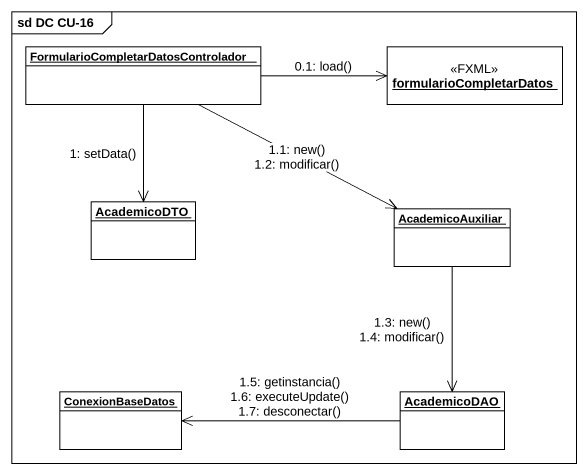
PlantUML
@startuml
mainframe sd DC CU-16
hide circle
hide empty members
object "FormularioCompletarDatosControlador" as FormularioCompletarDatosCont
object formularioCompletarDatos <<FXML>>
object AcademicoDTO
object AcademicoAuxiliar
object ConexionBaseDatos
object AcademicoDAO
FormularioCompletarDatosCont -right-> formularioCompletarDatos : 0.1: load()
FormularioCompletarDatosCont --> AcademicoDTO : 1: setData()
FormularioCompletarDatosCont -right-> AcademicoAuxiliar : 1.1: new()\n1.2: modificar()
AcademicoAuxiliar --> AcademicoDAO : 1.3: new()\n1.4: modificar()
AcademicoDAO -left-> ConexionBaseDatos : 1.5: getinstancia()\n1.6: executeUpdate()\n1.7: desconectar()
@enduml
